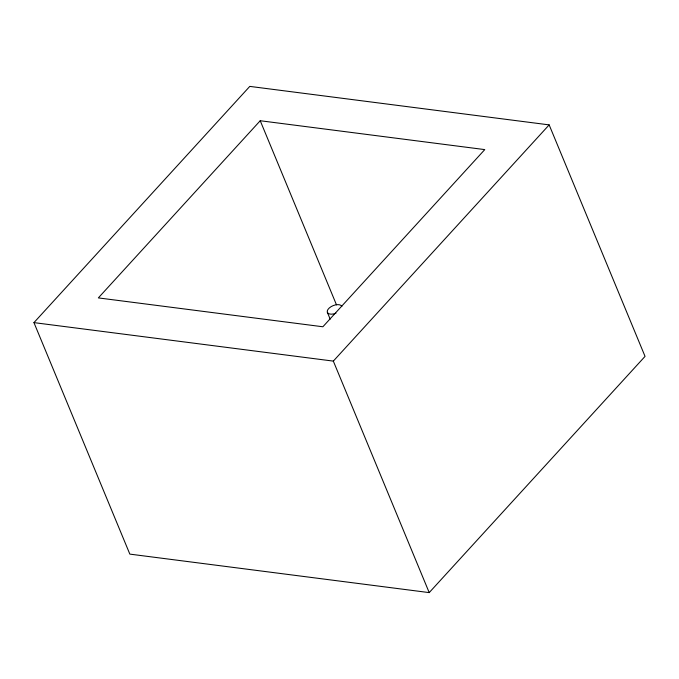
<?xml version="1.0" encoding="UTF-8"?>
<svg xmlns="http://www.w3.org/2000/svg" width="679" height="679" viewBox="0 0 679 679"><rect width="100%" height="100%" fill="white"/><g stroke="black" fill="none" stroke-linecap="round" stroke-linejoin="round"><path stroke-width="1.02" d="M33.95 322.618L249.787 86.394L549.158 124.885L645.05 356.382L429.213 592.606L129.842 554.115L33.95 322.618L333.33 361.109L549.158 124.885M260.227 120.735L98.353 297.903L322.881 326.769L484.764 149.601L260.227 120.735L336.487 304.837M341.851 306.509A7.808 4.049 -22.5 0 0 333.228 305.592A7.808 4.049 -22.5 0 0 327.346 312.298L330.172 319.138M333.33 361.109L429.213 592.606M335.961 313.214A7.808 4.049 -22.5 0 1 327.346 312.298"/></g></svg>
